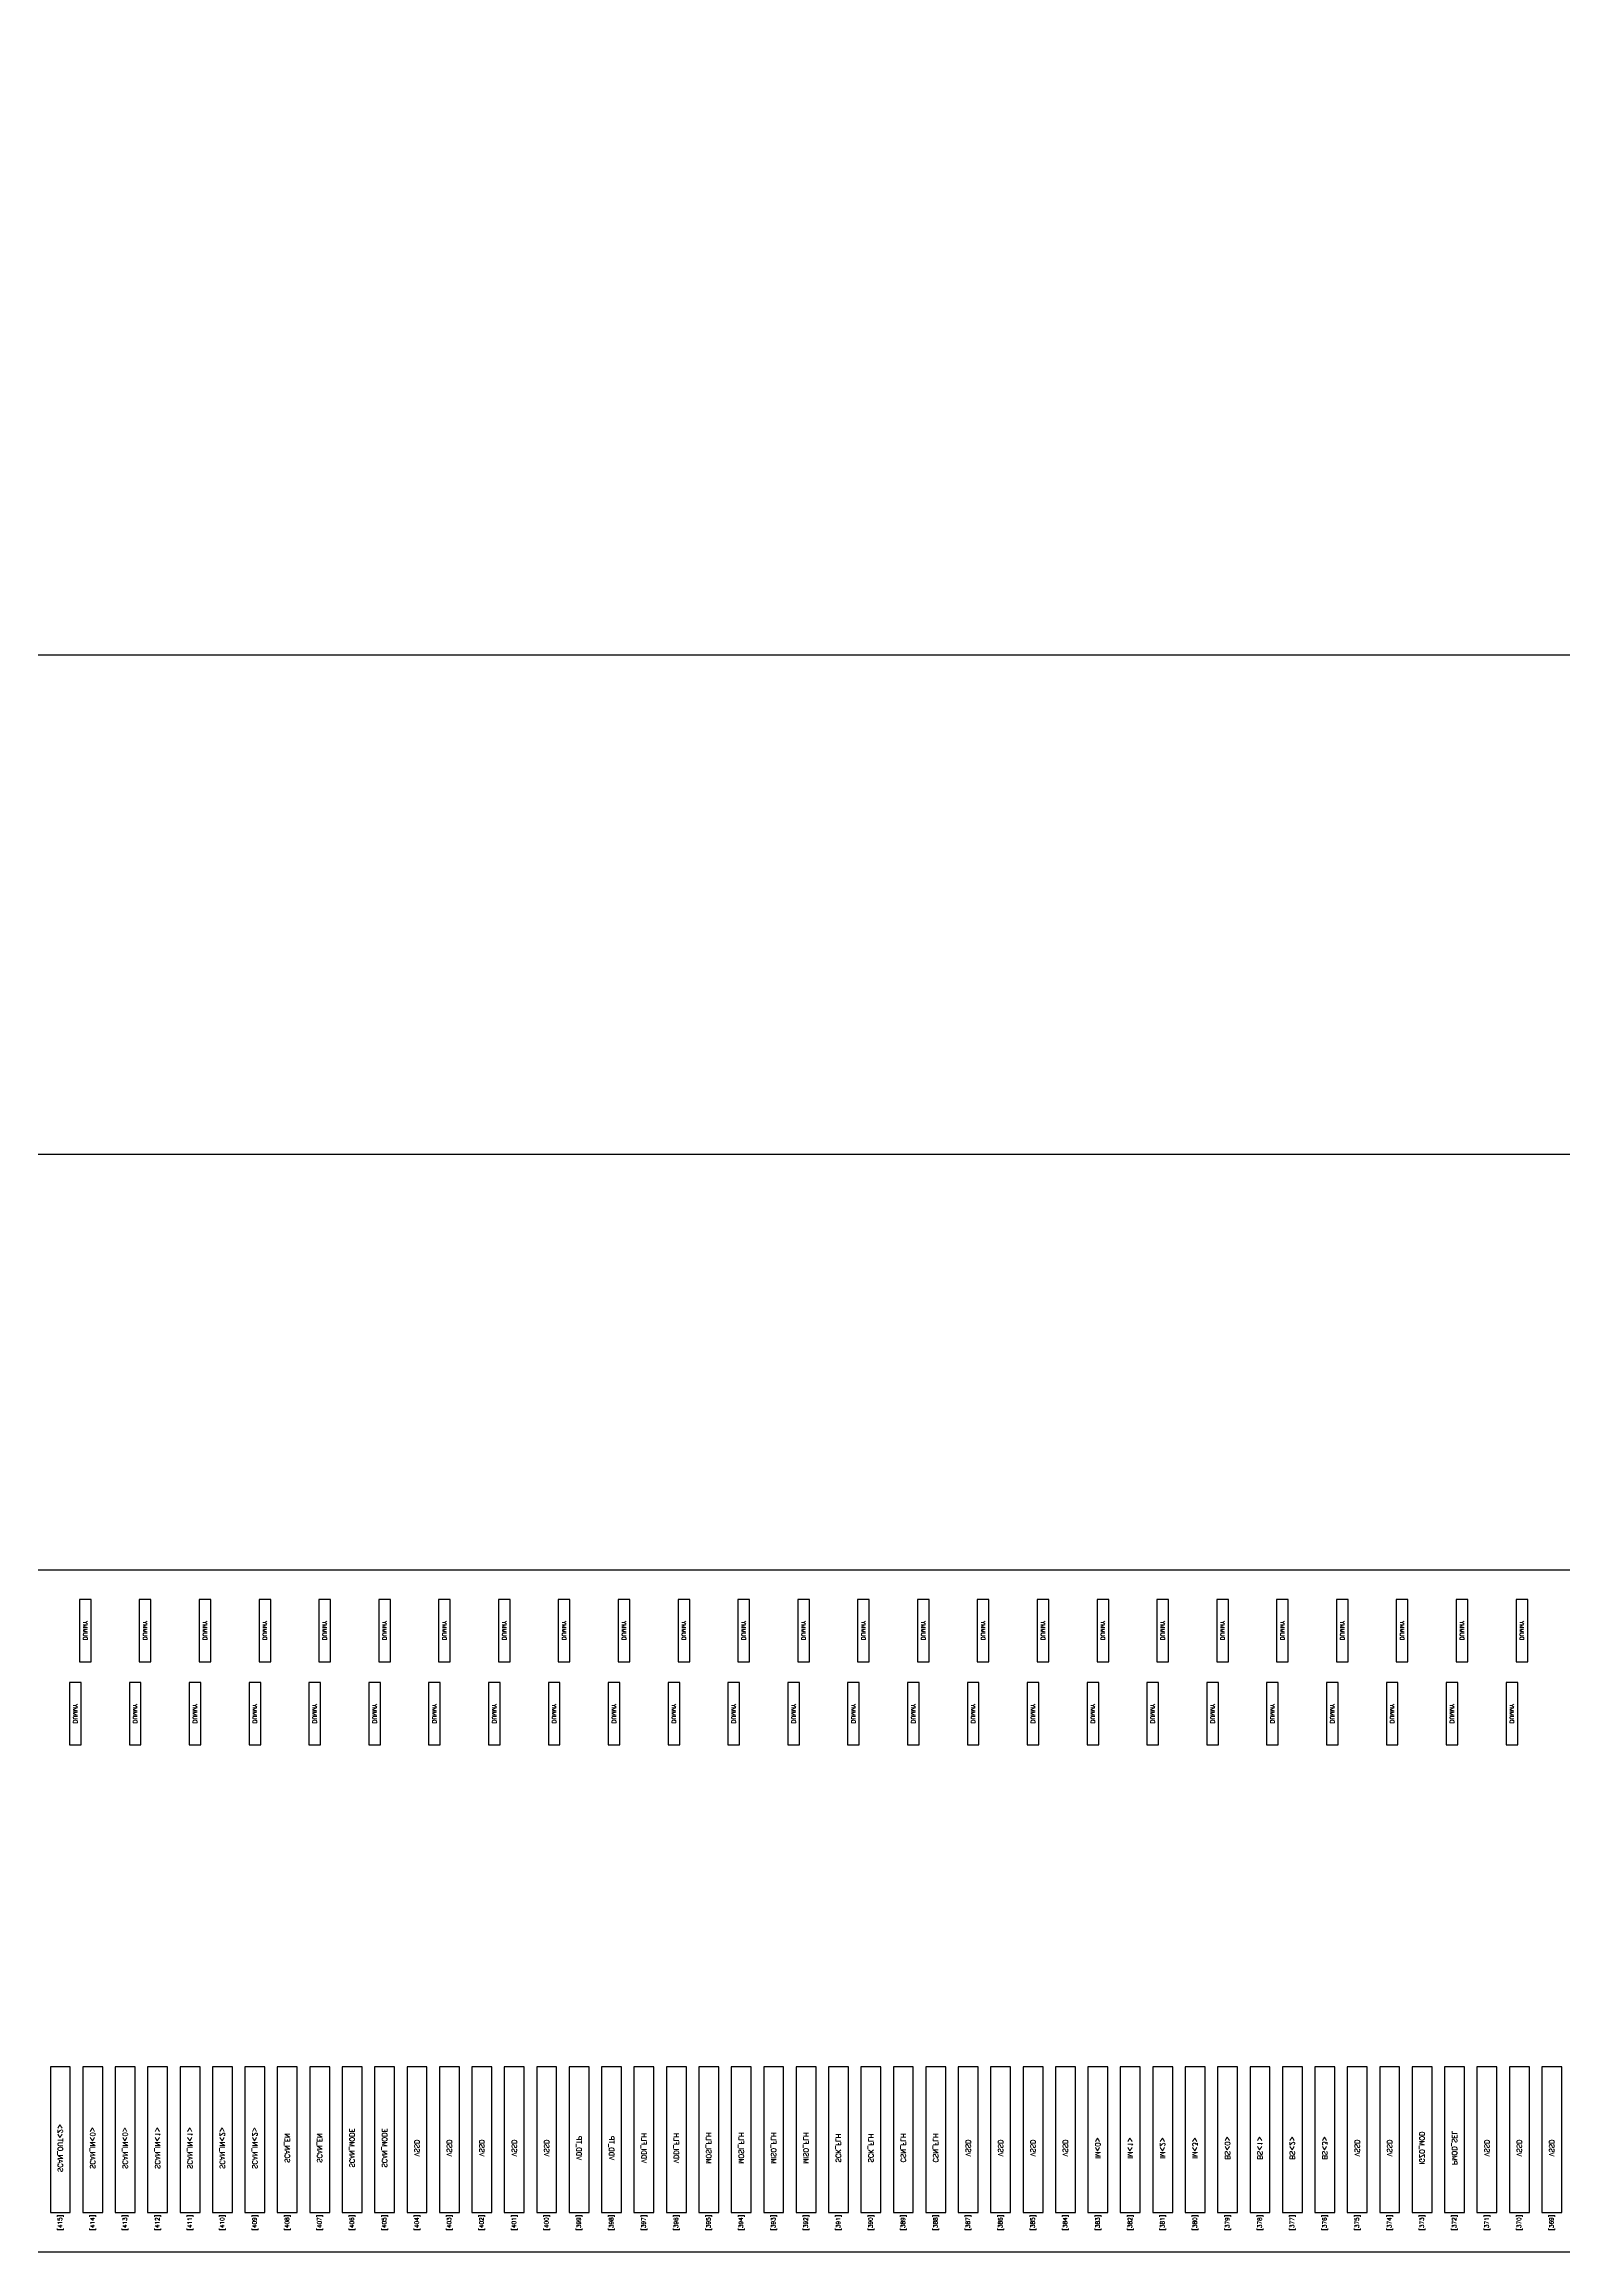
# Model space of a CAD drawing. Header units: millimetres. Extents: x 1248 to 1672, y 459 to 760.
# Drawn here: x 1343.009 to 1344.837, y 607.859 to 610.514 of the extents above; entities that cross this region are included whole.
import ezdxf
from ezdxf.enums import TextEntityAlignment as Align

# ---------------------------------------------------------------- set-up
doc = ezdxf.new("R2010")
doc.units = ezdxf.units.MM
doc.layers.add('DIM（标注）', color=3, linetype='Continuous')
doc.layers.add('标 注', color=3, linetype='Continuous')
doc.styles.get("Standard").update_dxf_attribs({"font": 'txt', "bigfont": 'gbcbig.shx'})
doc.dimstyles.get("Standard").update_dxf_attribs({"dimtxt": 0.18, "dimasz": 0.18, "dimexe": 0.18, "dimexo": 0.0625, "dimgap": 0.09, "dimtad": 0, "dimtih": 1, "dimtoh": 1, "dimdec": 4, "dimzin": 0, "dimdsep": 46, "dimtxsty": 'Standard', "dimcen": 0.09, "dimadec": 0, "dimazin": 0, "dimtfac": 1, "dimtdec": 4, "dimtofl": 0, "dimtmove": 0, "dimatfit": 3, "dimfxl": 1, "dimtolj": 1, "dimtzin": 0, "dimarcsym": 0})

# ---------------------------------------------------------------- blocks, each defined once
blk = doc.blocks.new('LCD')
at = {"color": 6}
for points in [[(7370.5424, -535.9852), (7424.3824, -535.9852), (7424.3824, -447.2852), (7370.5424, -447.2852)], [(7384.9624, -537.3052), (7409.9624, -537.3052), (7409.9624, -536.4852), (7384.9624, -536.4852)], [(7393.7414, -536.5955), (7393.7554, -536.5955), (7393.7554, -536.5205), (7393.7414, -536.5205)], [(7393.7414, -536.5955), (7393.7554, -536.5955), (7393.7554, -536.5205), (7393.7414, -536.5205)], [(7393.8134, -536.5955), (7393.8274, -536.5955), (7393.8274, -536.5205), (7393.8134, -536.5205)], [(7393.8134, -536.5955), (7393.8274, -536.5955), (7393.8274, -536.5205), (7393.8134, -536.5205)], [(7393.8854, -536.5955), (7393.8994, -536.5955), (7393.8994, -536.5205), (7393.8854, -536.5205)], [(7393.8854, -536.5955), (7393.8994, -536.5955), (7393.8994, -536.5205), (7393.8854, -536.5205)], [(7393.9574, -536.5955), (7393.9714, -536.5955), (7393.9714, -536.5205), (7393.9574, -536.5205)], [(7393.9574, -536.5955), (7393.9714, -536.5955), (7393.9714, -536.5205), (7393.9574, -536.5205)], [(7394.0294, -536.5955), (7394.0434, -536.5955), (7394.0434, -536.5205), (7394.0294, -536.5205)], [(7394.0294, -536.5955), (7394.0434, -536.5955), (7394.0434, -536.5205), (7394.0294, -536.5205)], [(7394.1014, -536.5955), (7394.1154, -536.5955), (7394.1154, -536.5205), (7394.1014, -536.5205)], [(7394.1014, -536.5955), (7394.1154, -536.5955), (7394.1154, -536.5205), (7394.1014, -536.5205)], [(7394.1734, -536.5955), (7394.1874, -536.5955), (7394.1874, -536.5205), (7394.1734, -536.5205)], [(7394.1734, -536.5955), (7394.1874, -536.5955), (7394.1874, -536.5205), (7394.1734, -536.5205)], [(7394.2454, -536.5955), (7394.2594, -536.5955), (7394.2594, -536.5205), (7394.2454, -536.5205)], [(7394.2454, -536.5955), (7394.2594, -536.5955), (7394.2594, -536.5205), (7394.2454, -536.5205)], [(7394.3174, -536.5955), (7394.3314, -536.5955), (7394.3314, -536.5205), (7394.3174, -536.5205)], [(7394.3174, -536.5955), (7394.3314, -536.5955), (7394.3314, -536.5205), (7394.3174, -536.5205)], [(7394.3894, -536.5955), (7394.4034, -536.5955), (7394.4034, -536.5205), (7394.3894, -536.5205)], [(7394.3894, -536.5955), (7394.4034, -536.5955), (7394.4034, -536.5205), (7394.3894, -536.5205)], [(7394.4614, -536.5955), (7394.4754, -536.5955), (7394.4754, -536.5205), (7394.4614, -536.5205)], [(7394.4614, -536.5955), (7394.4754, -536.5955), (7394.4754, -536.5205), (7394.4614, -536.5205)], [(7394.5334, -536.5955), (7394.5474, -536.5955), (7394.5474, -536.5205), (7394.5334, -536.5205)], [(7394.5334, -536.5955), (7394.5474, -536.5955), (7394.5474, -536.5205), (7394.5334, -536.5205)], [(7394.6054, -536.5955), (7394.6194, -536.5955), (7394.6194, -536.5205), (7394.6054, -536.5205)], [(7394.6054, -536.5955), (7394.6194, -536.5955), (7394.6194, -536.5205), (7394.6054, -536.5205)], [(7394.6774, -536.5955), (7394.6914, -536.5955), (7394.6914, -536.5205), (7394.6774, -536.5205)], [(7394.6774, -536.5955), (7394.6914, -536.5955), (7394.6914, -536.5205), (7394.6774, -536.5205)], [(7394.7494, -536.5955), (7394.7634, -536.5955), (7394.7634, -536.5205), (7394.7494, -536.5205)], [(7394.7494, -536.5955), (7394.7634, -536.5955), (7394.7634, -536.5205), (7394.7494, -536.5205)], [(7394.8214, -536.5955), (7394.8354, -536.5955), (7394.8354, -536.5205), (7394.8214, -536.5205)], [(7394.8214, -536.5955), (7394.8354, -536.5955), (7394.8354, -536.5205), (7394.8214, -536.5205)], [(7394.8934, -536.5955), (7394.9074, -536.5955), (7394.9074, -536.5205), (7394.8934, -536.5205)], [(7394.8934, -536.5955), (7394.9074, -536.5955), (7394.9074, -536.5205), (7394.8934, -536.5205)], [(7394.9654, -536.5955), (7394.9794, -536.5955), (7394.9794, -536.5205), (7394.9654, -536.5205)], [(7394.9654, -536.5955), (7394.9794, -536.5955), (7394.9794, -536.5205), (7394.9654, -536.5205)], [(7395.0374, -536.5955), (7395.0514, -536.5955), (7395.0514, -536.5205), (7395.0374, -536.5205)], [(7395.0374, -536.5955), (7395.0514, -536.5955), (7395.0514, -536.5205), (7395.0374, -536.5205)], [(7395.1094, -536.5955), (7395.1234, -536.5955), (7395.1234, -536.5205), (7395.1094, -536.5205)], [(7395.1094, -536.5955), (7395.1234, -536.5955), (7395.1234, -536.5205), (7395.1094, -536.5205)], [(7395.1814, -536.5955), (7395.1954, -536.5955), (7395.1954, -536.5205), (7395.1814, -536.5205)], [(7395.1814, -536.5955), (7395.1954, -536.5955), (7395.1954, -536.5205), (7395.1814, -536.5205)], [(7395.2534, -536.5955), (7395.2674, -536.5955), (7395.2674, -536.5205), (7395.2534, -536.5205)], [(7395.2534, -536.5955), (7395.2674, -536.5955), (7395.2674, -536.5205), (7395.2534, -536.5205)], [(7395.3254, -536.5955), (7395.3394, -536.5955), (7395.3394, -536.5205), (7395.3254, -536.5205)], [(7395.3254, -536.5955), (7395.3394, -536.5955), (7395.3394, -536.5205), (7395.3254, -536.5205)], [(7395.3974, -536.5955), (7395.4114, -536.5955), (7395.4114, -536.5205), (7395.3974, -536.5205)], [(7395.3974, -536.5955), (7395.4114, -536.5955), (7395.4114, -536.5205), (7395.3974, -536.5205)], [(7395.4694, -536.5955), (7395.4834, -536.5955), (7395.4834, -536.5205), (7395.4694, -536.5205)], [(7395.4694, -536.5955), (7395.4834, -536.5955), (7395.4834, -536.5205), (7395.4694, -536.5205)], [(7393.7294, -536.6955), (7393.7434, -536.6955), (7393.7434, -536.6205), (7393.7294, -536.6205)], [(7393.7294, -536.6955), (7393.7434, -536.6955), (7393.7434, -536.6205), (7393.7294, -536.6205)], [(7393.8014, -536.6955), (7393.8154, -536.6955), (7393.8154, -536.6205), (7393.8014, -536.6205)], [(7393.8014, -536.6955), (7393.8154, -536.6955), (7393.8154, -536.6205), (7393.8014, -536.6205)], [(7393.8734, -536.6955), (7393.8874, -536.6955), (7393.8874, -536.6205), (7393.8734, -536.6205)], [(7393.8734, -536.6955), (7393.8874, -536.6955), (7393.8874, -536.6205), (7393.8734, -536.6205)], [(7393.9454, -536.6955), (7393.9594, -536.6955), (7393.9594, -536.6205), (7393.9454, -536.6205)], [(7393.9454, -536.6955), (7393.9594, -536.6955), (7393.9594, -536.6205), (7393.9454, -536.6205)], [(7394.0174, -536.6955), (7394.0314, -536.6955), (7394.0314, -536.6205), (7394.0174, -536.6205)], [(7394.0174, -536.6955), (7394.0314, -536.6955), (7394.0314, -536.6205), (7394.0174, -536.6205)], [(7394.0894, -536.6955), (7394.1034, -536.6955), (7394.1034, -536.6205), (7394.0894, -536.6205)], [(7394.0894, -536.6955), (7394.1034, -536.6955), (7394.1034, -536.6205), (7394.0894, -536.6205)], [(7394.1614, -536.6955), (7394.1754, -536.6955), (7394.1754, -536.6205), (7394.1614, -536.6205)], [(7394.1614, -536.6955), (7394.1754, -536.6955), (7394.1754, -536.6205), (7394.1614, -536.6205)], [(7394.2334, -536.6955), (7394.2474, -536.6955), (7394.2474, -536.6205), (7394.2334, -536.6205)], [(7394.2334, -536.6955), (7394.2474, -536.6955), (7394.2474, -536.6205), (7394.2334, -536.6205)], [(7394.3054, -536.6955), (7394.3194, -536.6955), (7394.3194, -536.6205), (7394.3054, -536.6205)], [(7394.3054, -536.6955), (7394.3194, -536.6955), (7394.3194, -536.6205), (7394.3054, -536.6205)], [(7394.3774, -536.6955), (7394.3914, -536.6955), (7394.3914, -536.6205), (7394.3774, -536.6205)], [(7394.3774, -536.6955), (7394.3914, -536.6955), (7394.3914, -536.6205), (7394.3774, -536.6205)], [(7394.4494, -536.6955), (7394.4634, -536.6955), (7394.4634, -536.6205), (7394.4494, -536.6205)], [(7394.4494, -536.6955), (7394.4634, -536.6955), (7394.4634, -536.6205), (7394.4494, -536.6205)], [(7394.5214, -536.6955), (7394.5354, -536.6955), (7394.5354, -536.6205), (7394.5214, -536.6205)], [(7394.5214, -536.6955), (7394.5354, -536.6955), (7394.5354, -536.6205), (7394.5214, -536.6205)], [(7394.5934, -536.6955), (7394.6074, -536.6955), (7394.6074, -536.6205), (7394.5934, -536.6205)], [(7394.5934, -536.6955), (7394.6074, -536.6955), (7394.6074, -536.6205), (7394.5934, -536.6205)], [(7394.6654, -536.6955), (7394.6794, -536.6955), (7394.6794, -536.6205), (7394.6654, -536.6205)], [(7394.6654, -536.6955), (7394.6794, -536.6955), (7394.6794, -536.6205), (7394.6654, -536.6205)], [(7394.7374, -536.6955), (7394.7514, -536.6955), (7394.7514, -536.6205), (7394.7374, -536.6205)], [(7394.7374, -536.6955), (7394.7514, -536.6955), (7394.7514, -536.6205), (7394.7374, -536.6205)], [(7394.8094, -536.6955), (7394.8234, -536.6955), (7394.8234, -536.6205), (7394.8094, -536.6205)], [(7394.8094, -536.6955), (7394.8234, -536.6955), (7394.8234, -536.6205), (7394.8094, -536.6205)], [(7394.8814, -536.6955), (7394.8954, -536.6955), (7394.8954, -536.6205), (7394.8814, -536.6205)], [(7394.8814, -536.6955), (7394.8954, -536.6955), (7394.8954, -536.6205), (7394.8814, -536.6205)], [(7394.9534, -536.6955), (7394.9674, -536.6955), (7394.9674, -536.6205), (7394.9534, -536.6205)], [(7394.9534, -536.6955), (7394.9674, -536.6955), (7394.9674, -536.6205), (7394.9534, -536.6205)], [(7395.0254, -536.6955), (7395.0394, -536.6955), (7395.0394, -536.6205), (7395.0254, -536.6205)], [(7395.0254, -536.6955), (7395.0394, -536.6955), (7395.0394, -536.6205), (7395.0254, -536.6205)], [(7395.0974, -536.6955), (7395.1114, -536.6955), (7395.1114, -536.6205), (7395.0974, -536.6205)], [(7395.0974, -536.6955), (7395.1114, -536.6955), (7395.1114, -536.6205), (7395.0974, -536.6205)], [(7395.1694, -536.6955), (7395.1834, -536.6955), (7395.1834, -536.6205), (7395.1694, -536.6205)], [(7395.1694, -536.6955), (7395.1834, -536.6955), (7395.1834, -536.6205), (7395.1694, -536.6205)], [(7395.2414, -536.6955), (7395.2554, -536.6955), (7395.2554, -536.6205), (7395.2414, -536.6205)], [(7395.2414, -536.6955), (7395.2554, -536.6955), (7395.2554, -536.6205), (7395.2414, -536.6205)], [(7395.3134, -536.6955), (7395.3274, -536.6955), (7395.3274, -536.6205), (7395.3134, -536.6205)], [(7395.3134, -536.6955), (7395.3274, -536.6955), (7395.3274, -536.6205), (7395.3134, -536.6205)], [(7395.3854, -536.6955), (7395.3994, -536.6955), (7395.3994, -536.6205), (7395.3854, -536.6205)], [(7395.3854, -536.6955), (7395.3994, -536.6955), (7395.3994, -536.6205), (7395.3854, -536.6205)], [(7395.4574, -536.6955), (7395.4714, -536.6955), (7395.4714, -536.6205), (7395.4574, -536.6205)], [(7395.4574, -536.6955), (7395.4714, -536.6955), (7395.4714, -536.6205), (7395.4574, -536.6205)], [(7393.7064, -537.2577), (7393.7304, -537.2577), (7393.7304, -537.0827), (7393.7064, -537.0827)], [(7393.7064, -537.2577), (7393.7304, -537.2577), (7393.7304, -537.0827), (7393.7064, -537.0827)], [(7393.7454, -537.2577), (7393.7694, -537.2577), (7393.7694, -537.0827), (7393.7454, -537.0827)], [(7393.7454, -537.2577), (7393.7694, -537.2577), (7393.7694, -537.0827), (7393.7454, -537.0827)], [(7393.7844, -537.2577), (7393.8084, -537.2577), (7393.8084, -537.0827), (7393.7844, -537.0827)], [(7393.7844, -537.2577), (7393.8084, -537.2577), (7393.8084, -537.0827), (7393.7844, -537.0827)], [(7393.8234, -537.2577), (7393.8474, -537.2577), (7393.8474, -537.0827), (7393.8234, -537.0827)], [(7393.8234, -537.2577), (7393.8474, -537.2577), (7393.8474, -537.0827), (7393.8234, -537.0827)], [(7393.8624, -537.2577), (7393.8864, -537.2577), (7393.8864, -537.0827), (7393.8624, -537.0827)], [(7393.8624, -537.2577), (7393.8864, -537.2577), (7393.8864, -537.0827), (7393.8624, -537.0827)], [(7393.9014, -537.2577), (7393.9254, -537.2577), (7393.9254, -537.0827), (7393.9014, -537.0827)], [(7393.9014, -537.2577), (7393.9254, -537.2577), (7393.9254, -537.0827), (7393.9014, -537.0827)], [(7393.9404, -537.2577), (7393.9644, -537.2577), (7393.9644, -537.0827), (7393.9404, -537.0827)], [(7393.9404, -537.2577), (7393.9644, -537.2577), (7393.9644, -537.0827), (7393.9404, -537.0827)], [(7393.9794, -537.2577), (7394.0034, -537.2577), (7394.0034, -537.0827), (7393.9794, -537.0827)], [(7393.9794, -537.2577), (7394.0034, -537.2577), (7394.0034, -537.0827), (7393.9794, -537.0827)], [(7394.0184, -537.2577), (7394.0424, -537.2577), (7394.0424, -537.0827), (7394.0184, -537.0827)], [(7394.0184, -537.2577), (7394.0424, -537.2577), (7394.0424, -537.0827), (7394.0184, -537.0827)], [(7394.0574, -537.2577), (7394.0814, -537.2577), (7394.0814, -537.0827), (7394.0574, -537.0827)], [(7394.0574, -537.2577), (7394.0814, -537.2577), (7394.0814, -537.0827), (7394.0574, -537.0827)], [(7394.0964, -537.2577), (7394.1204, -537.2577), (7394.1204, -537.0827), (7394.0964, -537.0827)], [(7394.0964, -537.2577), (7394.1204, -537.2577), (7394.1204, -537.0827), (7394.0964, -537.0827)], [(7394.1354, -537.2577), (7394.1594, -537.2577), (7394.1594, -537.0827), (7394.1354, -537.0827)], [(7394.1354, -537.2577), (7394.1594, -537.2577), (7394.1594, -537.0827), (7394.1354, -537.0827)], [(7394.1744, -537.2577), (7394.1984, -537.2577), (7394.1984, -537.0827), (7394.1744, -537.0827)], [(7394.1744, -537.2577), (7394.1984, -537.2577), (7394.1984, -537.0827), (7394.1744, -537.0827)], [(7394.2134, -537.2577), (7394.2374, -537.2577), (7394.2374, -537.0827), (7394.2134, -537.0827)], [(7394.2134, -537.2577), (7394.2374, -537.2577), (7394.2374, -537.0827), (7394.2134, -537.0827)], [(7394.2524, -537.2577), (7394.2764, -537.2577), (7394.2764, -537.0827), (7394.2524, -537.0827)], [(7394.2524, -537.2577), (7394.2764, -537.2577), (7394.2764, -537.0827), (7394.2524, -537.0827)], [(7394.2914, -537.2577), (7394.3154, -537.2577), (7394.3154, -537.0827), (7394.2914, -537.0827)], [(7394.2914, -537.2577), (7394.3154, -537.2577), (7394.3154, -537.0827), (7394.2914, -537.0827)], [(7394.3304, -537.2577), (7394.3544, -537.2577), (7394.3544, -537.0827), (7394.3304, -537.0827)], [(7394.3304, -537.2577), (7394.3544, -537.2577), (7394.3544, -537.0827), (7394.3304, -537.0827)], [(7394.3694, -537.2577), (7394.3934, -537.2577), (7394.3934, -537.0827), (7394.3694, -537.0827)], [(7394.3694, -537.2577), (7394.3934, -537.2577), (7394.3934, -537.0827), (7394.3694, -537.0827)], [(7394.4084, -537.2577), (7394.4324, -537.2577), (7394.4324, -537.0827), (7394.4084, -537.0827)], [(7394.4084, -537.2577), (7394.4324, -537.2577), (7394.4324, -537.0827), (7394.4084, -537.0827)], [(7394.4474, -537.2577), (7394.4714, -537.2577), (7394.4714, -537.0827), (7394.4474, -537.0827)], [(7394.4474, -537.2577), (7394.4714, -537.2577), (7394.4714, -537.0827), (7394.4474, -537.0827)], [(7394.4864, -537.2577), (7394.5104, -537.2577), (7394.5104, -537.0827), (7394.4864, -537.0827)], [(7394.4864, -537.2577), (7394.5104, -537.2577), (7394.5104, -537.0827), (7394.4864, -537.0827)], [(7394.5254, -537.2577), (7394.5494, -537.2577), (7394.5494, -537.0827), (7394.5254, -537.0827)], [(7394.5254, -537.2577), (7394.5494, -537.2577), (7394.5494, -537.0827), (7394.5254, -537.0827)], [(7394.5644, -537.2577), (7394.5884, -537.2577), (7394.5884, -537.0827), (7394.5644, -537.0827)], [(7394.5644, -537.2577), (7394.5884, -537.2577), (7394.5884, -537.0827), (7394.5644, -537.0827)], [(7394.6034, -537.2577), (7394.6274, -537.2577), (7394.6274, -537.0827), (7394.6034, -537.0827)], [(7394.6034, -537.2577), (7394.6274, -537.2577), (7394.6274, -537.0827), (7394.6034, -537.0827)], [(7394.6424, -537.2577), (7394.6664, -537.2577), (7394.6664, -537.0827), (7394.6424, -537.0827)], [(7394.6424, -537.2577), (7394.6664, -537.2577), (7394.6664, -537.0827), (7394.6424, -537.0827)], [(7394.6814, -537.2577), (7394.7054, -537.2577), (7394.7054, -537.0827), (7394.6814, -537.0827)], [(7394.6814, -537.2577), (7394.7054, -537.2577), (7394.7054, -537.0827), (7394.6814, -537.0827)], [(7394.7204, -537.2577), (7394.7444, -537.2577), (7394.7444, -537.0827), (7394.7204, -537.0827)], [(7394.7204, -537.2577), (7394.7444, -537.2577), (7394.7444, -537.0827), (7394.7204, -537.0827)], [(7394.7594, -537.2577), (7394.7834, -537.2577), (7394.7834, -537.0827), (7394.7594, -537.0827)], [(7394.7594, -537.2577), (7394.7834, -537.2577), (7394.7834, -537.0827), (7394.7594, -537.0827)], [(7394.7984, -537.2577), (7394.8224, -537.2577), (7394.8224, -537.0827), (7394.7984, -537.0827)], [(7394.7984, -537.2577), (7394.8224, -537.2577), (7394.8224, -537.0827), (7394.7984, -537.0827)], [(7394.8374, -537.2577), (7394.8614, -537.2577), (7394.8614, -537.0827), (7394.8374, -537.0827)], [(7394.8374, -537.2577), (7394.8614, -537.2577), (7394.8614, -537.0827), (7394.8374, -537.0827)], [(7394.8764, -537.2577), (7394.9004, -537.2577), (7394.9004, -537.0827), (7394.8764, -537.0827)], [(7394.8764, -537.2577), (7394.9004, -537.2577), (7394.9004, -537.0827), (7394.8764, -537.0827)], [(7394.9154, -537.2577), (7394.9394, -537.2577), (7394.9394, -537.0827), (7394.9154, -537.0827)], [(7394.9154, -537.2577), (7394.9394, -537.2577), (7394.9394, -537.0827), (7394.9154, -537.0827)], [(7394.9544, -537.2577), (7394.9784, -537.2577), (7394.9784, -537.0827), (7394.9544, -537.0827)], [(7394.9544, -537.2577), (7394.9784, -537.2577), (7394.9784, -537.0827), (7394.9544, -537.0827)], [(7394.9934, -537.2577), (7395.0174, -537.2577), (7395.0174, -537.0827), (7394.9934, -537.0827)], [(7394.9934, -537.2577), (7395.0174, -537.2577), (7395.0174, -537.0827), (7394.9934, -537.0827)], [(7395.0324, -537.2577), (7395.0564, -537.2577), (7395.0564, -537.0827), (7395.0324, -537.0827)], [(7395.0324, -537.2577), (7395.0564, -537.2577), (7395.0564, -537.0827), (7395.0324, -537.0827)], [(7395.0714, -537.2577), (7395.0954, -537.2577), (7395.0954, -537.0827), (7395.0714, -537.0827)], [(7395.0714, -537.2577), (7395.0954, -537.2577), (7395.0954, -537.0827), (7395.0714, -537.0827)], [(7395.1104, -537.2577), (7395.1344, -537.2577), (7395.1344, -537.0827), (7395.1104, -537.0827)], [(7395.1104, -537.2577), (7395.1344, -537.2577), (7395.1344, -537.0827), (7395.1104, -537.0827)], [(7395.1494, -537.2577), (7395.1734, -537.2577), (7395.1734, -537.0827), (7395.1494, -537.0827)], [(7395.1494, -537.2577), (7395.1734, -537.2577), (7395.1734, -537.0827), (7395.1494, -537.0827)], [(7395.1884, -537.2577), (7395.2124, -537.2577), (7395.2124, -537.0827), (7395.1884, -537.0827)], [(7395.1884, -537.2577), (7395.2124, -537.2577), (7395.2124, -537.0827), (7395.1884, -537.0827)], [(7395.2274, -537.2577), (7395.2514, -537.2577), (7395.2514, -537.0827), (7395.2274, -537.0827)], [(7395.2274, -537.2577), (7395.2514, -537.2577), (7395.2514, -537.0827), (7395.2274, -537.0827)], [(7395.2664, -537.2577), (7395.2904, -537.2577), (7395.2904, -537.0827), (7395.2664, -537.0827)], [(7395.2664, -537.2577), (7395.2904, -537.2577), (7395.2904, -537.0827), (7395.2664, -537.0827)], [(7395.3054, -537.2577), (7395.3294, -537.2577), (7395.3294, -537.0827), (7395.3054, -537.0827)], [(7395.3054, -537.2577), (7395.3294, -537.2577), (7395.3294, -537.0827), (7395.3054, -537.0827)], [(7395.3444, -537.2577), (7395.3684, -537.2577), (7395.3684, -537.0827), (7395.3444, -537.0827)], [(7395.3444, -537.2577), (7395.3684, -537.2577), (7395.3684, -537.0827), (7395.3444, -537.0827)], [(7395.3834, -537.2577), (7395.4074, -537.2577), (7395.4074, -537.0827), (7395.3834, -537.0827)], [(7395.3834, -537.2577), (7395.4074, -537.2577), (7395.4074, -537.0827), (7395.3834, -537.0827)], [(7395.4224, -537.2577), (7395.4464, -537.2577), (7395.4464, -537.0827), (7395.4224, -537.0827)], [(7395.4224, -537.2577), (7395.4464, -537.2577), (7395.4464, -537.0827), (7395.4224, -537.0827)], [(7395.4614, -537.2577), (7395.4854, -537.2577), (7395.4854, -537.0827), (7395.4614, -537.0827)], [(7395.4614, -537.2577), (7395.4854, -537.2577), (7395.4854, -537.0827), (7395.4614, -537.0827)], [(7395.5004, -537.2577), (7395.5244, -537.2577), (7395.5244, -537.0827), (7395.5004, -537.0827)], [(7395.5004, -537.2577), (7395.5244, -537.2577), (7395.5244, -537.0827), (7395.5004, -537.0827)]]:
    blk.add_lwpolyline(points, close=True, dxfattribs=at)
at = {"color": 6, "text_generation_flag": 4}
for s, height, p in [('DUMMY', 0.005, (7393.7484, -536.558)), ('DUMMY', 0.005, (7393.8204, -536.558)), ('DUMMY', 0.005, (7393.8924, -536.558)), ('DUMMY', 0.005, (7393.9644, -536.558)), ('DUMMY', 0.005, (7394.0364, -536.558)), ('DUMMY', 0.005, (7394.1084, -536.558)), ('DUMMY', 0.005, (7394.1804, -536.558)), ('DUMMY', 0.005, (7394.2524, -536.558)), ('DUMMY', 0.005, (7394.3244, -536.558)), ('DUMMY', 0.005, (7394.3964, -536.558)), ('DUMMY', 0.005, (7394.4684, -536.558)), ('DUMMY', 0.005, (7394.5404, -536.558)), ('DUMMY', 0.005, (7394.6124, -536.558)), ('DUMMY', 0.005, (7394.6844, -536.558)), ('DUMMY', 0.005, (7394.7564, -536.558)), ('DUMMY', 0.005, (7394.8284, -536.558)), ('DUMMY', 0.005, (7394.9004, -536.558)), ('DUMMY', 0.005, (7394.9724, -536.558)), ('DUMMY', 0.005, (7395.0444, -536.558)), ('DUMMY', 0.005, (7395.1164, -536.558)), ('DUMMY', 0.005, (7395.1884, -536.558)), ('DUMMY', 0.005, (7395.2604, -536.558)), ('DUMMY', 0.005, (7395.3324, -536.558)), ('DUMMY', 0.005, (7395.4044, -536.558)), ('DUMMY', 0.005, (7395.4764, -536.558)), ('DUMMY', 0.005, (7393.7364, -536.658)), ('DUMMY', 0.005, (7393.8084, -536.658)), ('DUMMY', 0.005, (7393.8804, -536.658)), ('DUMMY', 0.005, (7393.9524, -536.658)), ('DUMMY', 0.005, (7394.0244, -536.658)), ('DUMMY', 0.005, (7394.0964, -536.658)), ('DUMMY', 0.005, (7394.1684, -536.658)), ('DUMMY', 0.005, (7394.2404, -536.658)), ('DUMMY', 0.005, (7394.3124, -536.658)), ('DUMMY', 0.005, (7394.3844, -536.658)), ('DUMMY', 0.005, (7394.4564, -536.658)), ('DUMMY', 0.005, (7394.5284, -536.658)), ('DUMMY', 0.005, (7394.6004, -536.658)), ('DUMMY', 0.005, (7394.6724, -536.658)), ('DUMMY', 0.005, (7394.7444, -536.658)), ('DUMMY', 0.005, (7394.8164, -536.658)), ('DUMMY', 0.005, (7394.8884, -536.658)), ('DUMMY', 0.005, (7394.9604, -536.658)), ('DUMMY', 0.005, (7395.0324, -536.658)), ('DUMMY', 0.005, (7395.1044, -536.658)), ('DUMMY', 0.005, (7395.1764, -536.658)), ('DUMMY', 0.005, (7395.2484, -536.658)), ('DUMMY', 0.005, (7395.3204, -536.658)), ('DUMMY', 0.005, (7395.3924, -536.658)), ('DUMMY', 0.005, (7395.4644, -536.658)), ('SCAN_OUT<2>', 0.006, (7393.7184, -537.1802)), ('SCAN_IN<0>', 0.006, (7393.7574, -537.1802)), ('SCAN_IN<0>', 0.006, (7393.7964, -537.1802)), ('SCAN_IN<1>', 0.006, (7393.8354, -537.1802)), ('SCAN_IN<1>', 0.006, (7393.8744, -537.1802)), ('SCAN_IN<2>', 0.006, (7393.9134, -537.1802)), ('SCAN_IN<2>', 0.006, (7393.9524, -537.1802)), ('SCAN_EN', 0.006, (7393.9914, -537.1802)), ('SCAN_EN', 0.006, (7394.0304, -537.1802)), ('SCAN_MODE', 0.006, (7394.0694, -537.1802)), ('SCAN_MODE', 0.006, (7394.1084, -537.1802)), ('VDDI_FLH', 0.006, (7394.4204, -537.1802)), ('VDDI_FLH', 0.006, (7394.4594, -537.1802)), ('MOSI_FLH', 0.006, (7394.4984, -537.1802)), ('MOSI_FLH', 0.006, (7394.5374, -537.1802)), ('MISO_FLH', 0.006, (7394.5764, -537.1802)), ('MISO_FLH', 0.006, (7394.6154, -537.1802)), ('SCK_FLH', 0.006, (7394.6544, -537.1802)), ('SCK_FLH', 0.006, (7394.6934, -537.1802)), ('CSN_FLH', 0.006, (7394.7324, -537.1802)), ('CSN_FLH', 0.006, (7394.7714, -537.1802)), ('IGZO_MOD', 0.006, (7395.3564, -537.1802)), ('PMOD_SEL', 0.006, (7395.3954, -537.1802)), ('VSSD', 0.006, (7394.1474, -537.1802)), ('VSSD', 0.006, (7394.1864, -537.1802)), ('VSSD', 0.006, (7394.2254, -537.1802)), ('VSSD', 0.006, (7394.2644, -537.1802)), ('VSSD', 0.006, (7394.3034, -537.1802)), ('VDD_TP', 0.006, (7394.3424, -537.1802)), ('VDD_TP', 0.006, (7394.3814, -537.1802)), ('VSSD', 0.006, (7394.8104, -537.1802)), ('VSSD', 0.006, (7394.8494, -537.1802)), ('VSSD', 0.006, (7394.8884, -537.1802)), ('VSSD', 0.006, (7394.9274, -537.1802)), ('IM<0>', 0.006, (7394.9664, -537.1802)), ('IM<1>', 0.006, (7395.0054, -537.1802)), ('IM<2>', 0.006, (7395.0444, -537.1802)), ('IM<3>', 0.006, (7395.0834, -537.1802)), ('BS<0>', 0.006, (7395.1224, -537.1802)), ('BS<1>', 0.006, (7395.1614, -537.1802)), ('BS<2>', 0.006, (7395.2004, -537.1802)), ('BS<3>', 0.006, (7395.2394, -537.1802)), ('VSSD', 0.006, (7395.2784, -537.1802)), ('VSSD', 0.006, (7395.3174, -537.1802)), ('VSSD', 0.006, (7395.4344, -537.1802)), ('VSSD', 0.006, (7395.4734, -537.1802)), ('VSSD', 0.006, (7395.5124, -537.1802))]:
    blk.add_text(s, height=height, rotation=90, dxfattribs=at).set_placement(p, align=Align.MIDDLE_CENTER)
at = {"color": 6}
for s, p in [('[415]', (7393.718, -537.2701)), ('[414]', (7393.757, -537.2701)), ('[413]', (7393.796, -537.2701)), ('[412]', (7393.835, -537.2701)), ('[411]', (7393.874, -537.2701)), ('[410]', (7393.913, -537.2701)), ('[409]', (7393.952, -537.2701)), ('[408]', (7393.991, -537.2701)), ('[407]', (7394.03, -537.2701)), ('[406]', (7394.069, -537.2701)), ('[405]', (7394.108, -537.2701)), ('[404]', (7394.147, -537.2701)), ('[403]', (7394.186, -537.2701)), ('[402]', (7394.225, -537.2701)), ('[401]', (7394.264, -537.2701)), ('[400]', (7394.303, -537.2701)), ('[399]', (7394.342, -537.2701)), ('[398]', (7394.381, -537.2701)), ('[397]', (7394.42, -537.2701)), ('[396]', (7394.459, -537.2701)), ('[395]', (7394.498, -537.2701)), ('[394]', (7394.537, -537.2701)), ('[393]', (7394.576, -537.2701)), ('[392]', (7394.615, -537.2701)), ('[391]', (7394.654, -537.2701)), ('[390]', (7394.693, -537.2701)), ('[389]', (7394.732, -537.2701)), ('[388]', (7394.771, -537.2701)), ('[387]', (7394.81, -537.2701)), ('[386]', (7394.849, -537.2701)), ('[385]', (7394.888, -537.2701)), ('[384]', (7394.927, -537.2701)), ('[383]', (7394.966, -537.2701)), ('[382]', (7395.005, -537.2701)), ('[381]', (7395.044, -537.2701)), ('[380]', (7395.083, -537.2701)), ('[379]', (7395.122, -537.2701)), ('[378]', (7395.161, -537.2701)), ('[377]', (7395.2, -537.2701)), ('[376]', (7395.239, -537.2701)), ('[375]', (7395.278, -537.2701)), ('[374]', (7395.317, -537.2701)), ('[373]', (7395.356, -537.2701)), ('[372]', (7395.395, -537.2701)), ('[371]', (7395.434, -537.2701)), ('[370]', (7395.473, -537.2701)), ('[369]', (7395.512, -537.2701))]:
    blk.add_text(s, height=0.005, rotation=90, dxfattribs=at).set_placement(p, align=Align.MIDDLE_CENTER)

msp = doc.modelspace()

# ---------------------------------------------------------------- linework, layer by layer
at = {"color": 4}
msp.add_lwpolyline([(1320.0524, 697.6791), (1373.4924, 697.6791), (1373.4924, 609.7791), (1320.0524, 609.7791)], close=True, dxfattribs=at)

# ---------------------------------------------------------------- block references
at = {"layer": '标 注', "color": 7}
msp.add_blockref('LCD', (-6050.69, 1145.1642), dxfattribs=at)

# ---------------------------------------------------------------- leaders
at = {"layer": 'DIM（标注）'}
for points in [[(1321.0012, 608.9761), (1330.6682, 620.8384), (1354.423, 620.8384)], [(1372.8399, 608.9761), (1363.173, 620.8384), (1339.4182, 620.8384)]]:
    msp.add_leader(points, dimstyle='Standard', override={"dimtxt": 5, "dimgap": 0.09, "dimtad": 0, "dimtih": 0, "dimtoh": 0, "dimclrd": 3, "dimclre": 3, "dimclrt": 7}, dxfattribs=at)

doc.saveas('drawing.dxf')
